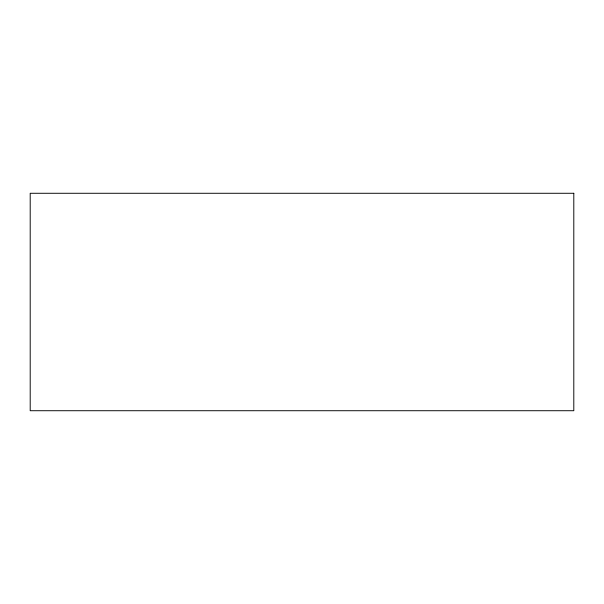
<?xml version="1.0" encoding="UTF-8"?>
<svg xmlns="http://www.w3.org/2000/svg" width="604" height="604" viewBox="0 0 604 604"><rect width="100%" height="100%" fill="white"/><g stroke="black" fill="none" stroke-linecap="round" stroke-linejoin="round"><path stroke-width="0.91" d="M573.8 193.28L30.2 193.28L30.2 410.72L573.8 410.72L573.8 193.28"/></g></svg>
